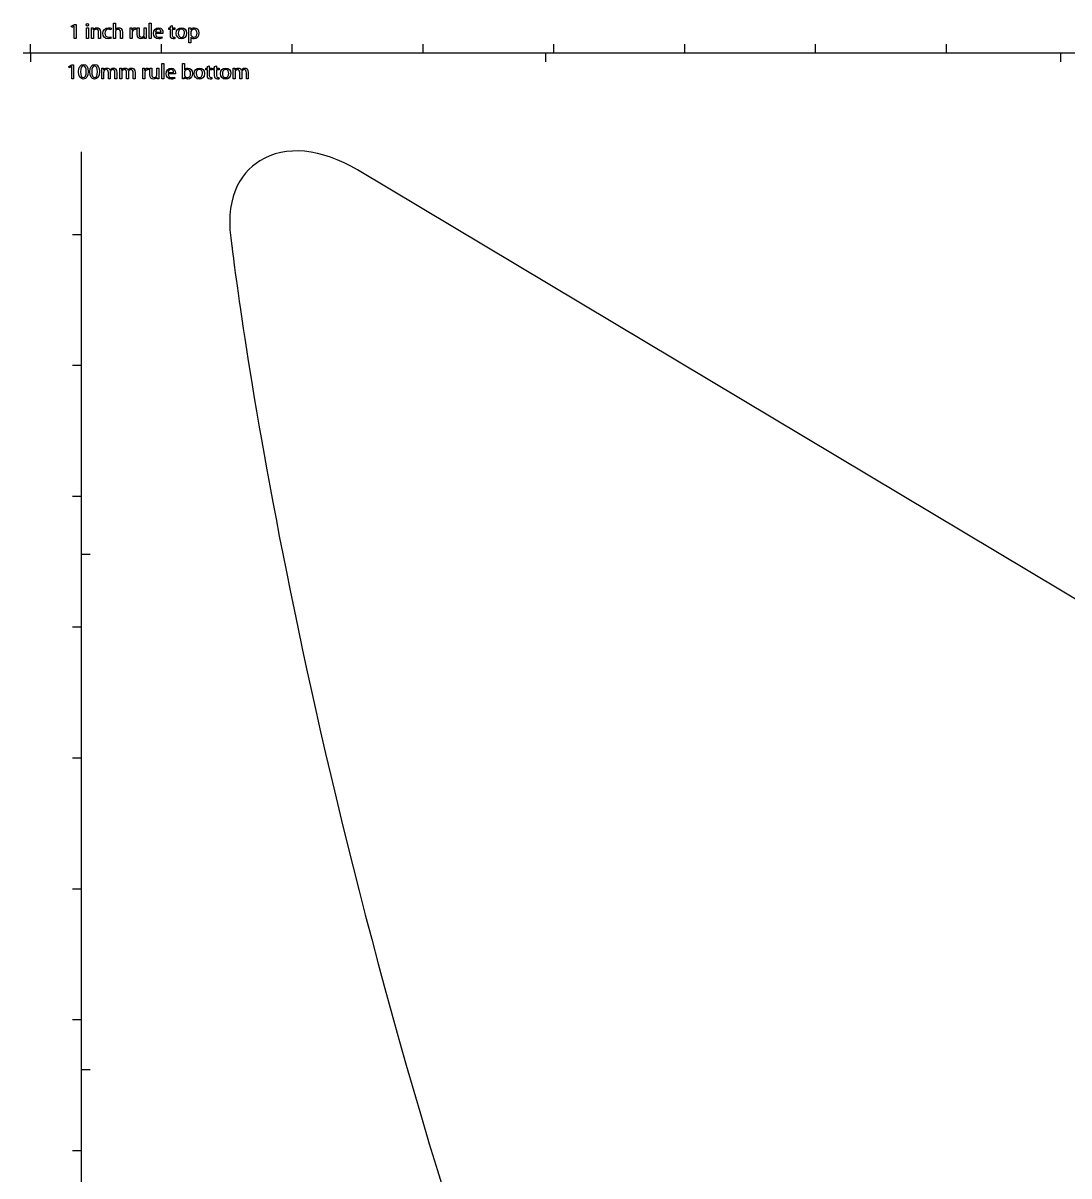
# Model space of a CAD drawing. Extents: x 14 to 1178, y 12 to 836.
# Drawn here: x 14.3 to 217.4, y 612.2 to 836 of the extents above; entities that cross this region are included whole.
import ezdxf

# ---------------------------------------------------------------- set-up
doc = ezdxf.new("R2010")
doc.units = 0
doc.layers.add('Gibson-Explorer-00-1958', color=7, linetype='CONTINUOUS')

msp = doc.modelspace()

# ---------------------------------------------------------------- linework, layer by layer
at = {"layer": 'Gibson-Explorer-00-1958', "color": 7}
for points in [[(24.271904, 835.377431), (24.263462, 835.377431), (23.78511, 835.119233), (23.713108, 835.402936), (24.314276, 835.724705), (24.631745, 835.724705), (24.631745, 832.972933), (24.271904, 832.972933), (24.271904, 835.377431)], [(26.650914, 832.972933), (26.650914, 835.021901), (27.0235, 835.021901), (27.0235, 832.972933), (26.650914, 832.972933)], [(38.842935, 835.978599), (39.215521, 835.978599), (39.215521, 832.972933), (38.842935, 832.972933), (38.842935, 835.978599)], [(41.292567, 828.153424), (41.665157, 828.153424), (41.665157, 825.147757), (41.292567, 825.147757), (41.292567, 828.153424)], [(23.800441, 827.552255), (23.791999, 827.552255), (23.31365, 827.294057), (23.241649, 827.577761), (23.842817, 827.89953), (24.160282, 827.89953), (24.160282, 825.147757), (23.800441, 825.147757), (23.800441, 827.552255)]]:
    msp.add_lwpolyline(points, close=True, dxfattribs=at)
for points in [[(26.832986, 835.398633), (26.828679, 835.398633), (26.828679, 835.398633)], [(27.624669, 835.021901), (27.954883, 835.021901), (27.976071, 834.687397), (27.984509, 834.687397)], [(31.459921, 834.958331), (31.375173, 834.674627)], [(31.887459, 835.978599), (32.260045, 835.978599), (32.260045, 834.700133), (32.268487, 834.700133)], [(32.260045, 834.209031), (32.260045, 832.972933), (31.887459, 832.972933), (31.887459, 835.978599), (31.887459, 835.978599)], [(35.121715, 835.021901), (35.447791, 835.021901), (35.464689, 834.619699), (35.477424, 834.619699)], [(36.150422, 835.055733), (36.150422, 834.708634)], [(36.497668, 833.823868), (36.497668, 835.021901), (36.870255, 835.021901), (36.870255, 833.891566)], [(37.852455, 833.768764), (37.852455, 835.021901), (38.224868, 835.021901), (38.224868, 833.531733), (38.224882, 833.531733)], [(42.936551, 833.620703), (42.936551, 834.738303), (42.618913, 834.738303), (42.618913, 835.022007), (42.936551, 835.022007), (42.936551, 835.398738), (43.300525, 835.513109), (43.300543, 835.513003)], [(43.300543, 835.513003), (43.300543, 835.021901), (43.834017, 835.021901), (43.834017, 834.738197), (43.300543, 834.738197), (43.300543, 833.633368)], [(46.535332, 835.021901), (46.86968, 835.021901), (46.890882, 834.670499), (46.899314, 834.670499)], [(28.014139, 834.209031), (28.014139, 832.972933), (27.641549, 832.972933), (27.641549, 834.467264), (27.641549, 834.467264)], [(29.38563, 834.196472), (29.38563, 832.972933), (29.013216, 832.972933), (29.013216, 834.154103)], [(31.387919, 833.324335), (31.451482, 833.044935), (31.451482, 833.044935)], [(33.631539, 834.192168), (33.631539, 832.972933), (33.259123, 832.972933), (33.259123, 834.149764)], [(35.507033, 834.065309), (35.507033, 832.973038), (35.134447, 832.973038), (35.138754, 834.382774), (35.138768, 834.382668)], [(38.241922, 832.972933), (37.911711, 832.972933), (37.890509, 833.307472), (37.882078, 833.307472)], [(41.480337, 833.929631), (40.045283, 833.933864), (40.045272, 833.933934)], [(40.049407, 834.200599), (41.133232, 834.200599), (41.133232, 834.200599)], [(41.311, 833.324335), (41.378698, 833.061833)], [(43.795949, 833.26087), (43.812812, 832.977342)], [(45.066309, 832.926436), (45.062181, 832.926436), (45.062174, 832.926436)], [(45.070634, 833.205836), (45.074761, 833.205836), (45.074768, 833.205836)], [(46.933247, 833.248029), (46.924816, 833.248029), (46.924816, 832.134733), (46.552226, 832.134733), (46.552226, 834.353034), (46.552195, 834.353034)], [(46.924788, 834.162534), (46.924788, 833.807005), (46.924784, 833.807005)], [(15.814537, 830.196536), (15.814537, 831.877558)], [(41.214536, 830.196536), (41.214536, 831.877558)], [(66.614536, 830.196536), (66.614536, 831.877558)], [(92.014535, 830.196536), (92.014535, 831.877558)], [(117.414534, 830.196536), (117.414534, 831.877558)], [(142.814534, 830.196536), (142.814534, 831.877558)], [(168.214533, 830.196536), (168.214533, 831.877558)], [(193.614533, 830.196536), (193.614533, 831.877558)], [(14.341933, 830.168632), (1161.689961, 830.168632)], [(45.301283, 828.153424), (45.67387, 828.153424), (45.67387, 826.870794), (45.682301, 826.870794)], [(45.301287, 825.676924), (45.301287, 828.153424), (45.301283, 828.153424)], [(29.608356, 827.196726), (29.934263, 827.196726), (29.951143, 826.866491), (29.963889, 826.866491)], [(29.989384, 826.383855), (29.989384, 825.147757), (29.625236, 825.147757), (29.625236, 826.642053), (29.625236, 826.642053)], [(31.271992, 826.417792), (31.271992, 825.147757), (30.908017, 825.147757), (30.908017, 826.375424)], [(31.187414, 826.832553), (31.195856, 826.832553)], [(32.554773, 826.354222), (32.554773, 825.147757), (32.190626, 825.147757), (32.190626, 826.307726)], [(33.139062, 827.196726), (33.464968, 827.196726), (33.481849, 826.866491), (33.494595, 826.866491)], [(33.52009, 826.383855), (33.52009, 825.147757), (33.155942, 825.147757), (33.155942, 826.642053), (33.155942, 826.642053)], [(34.802698, 826.417792), (34.802698, 825.147757), (34.438723, 825.147757), (34.438723, 826.375424)], [(34.71812, 826.832553), (34.726562, 826.832553)], [(36.085479, 826.354222), (36.085479, 825.147757), (35.721331, 825.147757), (35.721331, 826.307726)], [(37.571192, 827.196726), (37.897268, 827.196726), (37.914131, 826.794489), (37.926866, 826.794489)], [(37.956475, 826.240098), (37.956475, 825.147828), (37.583889, 825.147828), (37.588193, 826.557563), (37.588231, 826.557492)], [(38.599864, 827.230522), (38.599864, 826.883424)], [(38.947131, 825.998692), (38.947131, 827.196726), (39.319718, 827.196726), (39.319718, 826.066391)], [(40.301918, 825.943377), (40.301918, 827.196726), (40.674331, 827.196726), (40.674331, 825.706557), (40.674345, 825.706557)], [(43.9298, 826.104455), (42.494746, 826.108689), (42.494735, 826.108759)], [(42.49887, 826.375424), (43.582695, 826.375424), (43.582695, 826.375424)], [(45.673841, 826.337324), (45.673841, 825.969059), (45.67387, 825.969059)], [(50.123053, 825.795492), (50.123053, 826.913092), (49.805416, 826.913092), (49.805416, 827.196796), (50.123053, 827.196796), (50.123053, 827.573492), (50.487028, 827.687898), (50.487011, 827.687828)], [(50.487011, 827.687828), (50.487011, 827.196726), (51.020485, 827.196726), (51.020485, 826.913022), (50.487011, 826.913022), (50.487011, 825.808157)], [(51.524174, 825.795492), (51.524174, 826.913092), (51.206536, 826.913092), (51.206536, 827.196796), (51.524174, 827.196796), (51.524174, 827.573492), (51.888149, 827.687898), (51.888131, 827.687828)], [(51.888131, 827.687828), (51.888131, 827.196726), (52.421605, 827.196726), (52.421605, 826.913022), (51.888131, 826.913022), (51.888131, 825.808157)], [(55.123061, 827.196726), (55.448968, 827.196726), (55.46583, 826.866491), (55.478566, 826.866491)], [(55.504043, 826.383855), (55.504043, 825.147757), (55.139899, 825.147757), (55.139899, 826.642053), (55.139959, 826.642053)], [(56.786655, 826.417792), (56.786655, 825.147757), (56.422684, 825.147757), (56.422684, 826.375424)], [(56.702091, 826.832553), (56.710522, 826.832553)], [(58.069443, 826.354222), (58.069443, 825.147757), (57.705295, 825.147757), (57.705295, 826.307726)], [(26.044059, 825.101226), (26.039755, 825.101226), (26.039755, 825.101226)], [(26.052501, 825.389092), (26.056635, 825.389092), (26.056635, 825.389092)], [(28.215677, 825.101226), (28.21137, 825.101226), (28.21137, 825.101226)], [(28.224116, 825.389092), (28.228423, 825.389092), (28.228423, 825.389092)], [(40.691385, 825.147757), (40.361174, 825.147757), (40.339972, 825.482261), (40.331541, 825.482261)], [(43.760463, 825.499159), (43.828158, 825.236622)], [(45.635794, 825.486389), (45.627187, 825.486389), (45.606161, 825.147757), (45.284389, 825.147757)], [(48.552434, 825.101226), (48.548306, 825.101226), (48.548299, 825.101226)], [(48.556724, 825.380626), (48.560851, 825.380626), (48.560858, 825.380626)], [(50.982417, 825.435659), (50.999315, 825.152132)], [(52.383537, 825.435659), (52.400435, 825.152132)], [(53.65407, 825.101226), (53.649942, 825.101226), (53.649935, 825.101226)], [(53.658395, 825.380626), (53.662522, 825.380626), (53.662529, 825.380626)], [(25.671127, 31.422397), (25.671127, 811.014245)], [(25.643568, 794.894806), (23.962359, 794.894806)], [(25.643568, 769.494806), (23.962359, 769.494806)], [(25.643568, 744.094807), (23.962359, 744.094807)], [(25.643568, 718.694808), (23.962359, 718.694808)], [(25.643568, 693.294808), (23.962359, 693.294808)], [(25.643568, 667.894809), (23.962359, 667.894809)], [(25.643568, 642.49481), (23.962359, 642.49481)], [(25.643568, 617.09481), (23.962359, 617.09481)]]:
    msp.add_lwpolyline(points, dxfattribs=at)
at = {"layer": 'Gibson-Explorer-00-1958', "color": 1}
for points in [[(15.814537, 830.196536), (15.814537, 831.877558)], [(41.214536, 830.196536), (41.214536, 831.877558)], [(66.614536, 830.196536), (66.614536, 831.877558)], [(92.014535, 830.196536), (92.014535, 831.877558)], [(117.414534, 830.196536), (117.414534, 831.877558)], [(142.814534, 830.196536), (142.814534, 831.877558)], [(168.214533, 830.196536), (168.214533, 831.877558)], [(193.614533, 830.196536), (193.614533, 831.877558)], [(14.341933, 830.168632), (1161.689961, 830.168632)], [(15.779227, 830.191703), (15.779227, 828.458647)], [(115.779148, 830.191703), (115.779148, 828.458647)], [(215.779073, 830.191703), (215.779073, 828.458647)], [(25.671127, 31.422397), (25.671127, 811.014245)], [(352.233789, 644.343153), (79.302996, 807.458245)], [(25.643568, 794.894806), (23.962359, 794.894806)], [(25.643568, 769.494806), (23.962359, 769.494806)], [(25.643568, 744.094807), (23.962359, 744.094807)], [(25.64839, 732.859329), (27.381273, 732.859329)], [(25.643568, 718.694808), (23.962359, 718.694808)], [(25.643568, 693.294808), (23.962359, 693.294808)], [(25.643568, 667.894809), (23.962359, 667.894809)], [(25.643568, 642.49481), (23.962359, 642.49481)], [(25.64839, 632.859214), (27.381273, 632.859214)], [(25.643568, 617.09481), (23.962359, 617.09481)]]:
    msp.add_lwpolyline(points, dxfattribs=at)
at = {"layer": 'Gibson-Explorer-00-1958', "color": 7}
for points in [[(26.595965, 835.639968), (26.595965, 835.771201), (26.69329, 835.876964), (26.837121, 835.876964)], [(26.828679, 835.398633), (26.688982, 835.398633), (26.595965, 835.508699), (26.595965, 835.639968)], [(27.074314, 835.639968), (27.074314, 835.508699), (26.981125, 835.398633), (26.832986, 835.398633)], [(26.837121, 835.876964), (26.981125, 835.876964), (27.074314, 835.771201), (27.074314, 835.639968)], [(27.641549, 834.467264), (27.641549, 834.68327), (27.637245, 834.852568), (27.624669, 835.021901)], [(27.984509, 834.687397), (28.086141, 834.877897), (28.323162, 835.068433), (28.661814, 835.068433)], [(28.538998, 834.763703), (28.29767, 834.763703), (28.107156, 834.590066), (28.039458, 834.382668)], [(29.013216, 834.154103), (29.013216, 834.484303), (28.890397, 834.763703), (28.538998, 834.763703)], [(28.661814, 835.068433), (28.945345, 835.068433), (29.38563, 834.899099), (29.38563, 834.196472)], [(29.842794, 833.976303), (29.842794, 834.606929), (30.274637, 835.068433), (30.943503, 835.068433)], [(30.943503, 834.772134), (30.473593, 834.772134), (30.219515, 834.420733), (30.219515, 833.993201)], [(30.943503, 835.068433), (31.163644, 835.068433), (31.358292, 835.01347), (31.459921, 834.958331)], [(31.375173, 834.674627), (31.28629, 834.721334), (31.14659, 834.772134), (30.943503, 834.772134)], [(32.268487, 834.700133), (32.327743, 834.805895), (32.420933, 834.903403), (32.535138, 834.962634)], [(32.784905, 834.759399), (32.543576, 834.759399), (32.35737, 834.590066), (32.285368, 834.386795)], [(32.535138, 834.962634), (32.645208, 835.030333), (32.776466, 835.068433), (32.916163, 835.068433)], [(33.259123, 834.149764), (33.259123, 834.484303), (33.136306, 834.759399), (32.784905, 834.759399)], [(32.916163, 835.068433), (33.191428, 835.068433), (33.631539, 834.899099), (33.631539, 834.192168)], [(35.138768, 834.382668), (35.138768, 834.624003), (35.134461, 834.831401), (35.121715, 835.021901)], [(35.477424, 834.619699), (35.570441, 834.894972), (35.799024, 835.068433), (36.048794, 835.068433)], [(36.019164, 834.717101), (35.756821, 834.717101), (35.570441, 834.51817), (35.519627, 834.243074)], [(36.150422, 834.708634), (36.108219, 834.712868), (36.069982, 834.717101), (36.019164, 834.717101)], [(36.048794, 835.068433), (36.087035, 835.068433), (36.116661, 835.064199), (36.150422, 835.055733)], [(39.685432, 833.963568), (39.685432, 834.585938), (40.053714, 835.072736), (40.650575, 835.072736)], [(40.620949, 834.805895), (40.239921, 834.805895), (40.079033, 834.458797), (40.049407, 834.200599)], [(41.133232, 834.200599), (41.137536, 834.433468), (41.035911, 834.805895), (40.620949, 834.805895)], [(40.650575, 835.072736), (41.319442, 835.072736), (41.493072, 834.484303), (41.493072, 834.107219)], [(44.079977, 833.980466), (44.079977, 834.666195), (44.533007, 835.068433), (45.095935, 835.068433)], [(45.083207, 834.789033), (44.64723, 834.789033), (44.456716, 834.382668), (44.456716, 833.993201)], [(45.697125, 834.005936), (45.697125, 834.353034), (45.523491, 834.789033), (45.083207, 834.789033)], [(45.095935, 835.068433), (45.684358, 835.068433), (46.082266, 834.640866), (46.082266, 834.018531)], [(46.552195, 834.353034), (46.552195, 834.615572), (46.547891, 834.827097), (46.535332, 835.021901)], [(46.899314, 834.670499), (47.047452, 834.924393), (47.293088, 835.068433), (47.623302, 835.068433)], [(47.513225, 834.772134), (47.259147, 834.772134), (47.017819, 834.59437), (46.94599, 834.31497)], [(48.118528, 834.010099), (48.118528, 834.420733), (47.906826, 834.772134), (47.513225, 834.772134)], [(47.623302, 835.068433), (48.122839, 835.068433), (48.495256, 834.649333), (48.495256, 834.026962)], [(28.039458, 834.382668), (28.022578, 834.336172), (28.014139, 834.268297), (28.014139, 834.209031)], [(30.863059, 832.926436), (30.24501, 832.926436), (29.842794, 833.345536), (29.842794, 833.976303)], [(30.219515, 833.993201), (30.219515, 833.518997), (30.524407, 833.227003), (30.930754, 833.227003)], [(31.451482, 833.044935), (31.354158, 832.998262), (31.138152, 832.926436), (30.863059, 832.926436)], [(30.930754, 833.227003), (31.142456, 833.227003), (31.282156, 833.277662), (31.387919, 833.324335)], [(32.285368, 834.386795), (32.26418, 834.336172), (32.260045, 834.281033), (32.260045, 834.209031)], [(35.519627, 834.243074), (35.511196, 834.187934), (35.507033, 834.128703), (35.507033, 834.065309)], [(37.204773, 832.926436), (36.883, 832.926436), (36.497668, 833.108329), (36.497668, 833.823868)], [(36.870255, 833.891566), (36.870255, 833.502099), (36.993071, 833.23547), (37.327419, 833.23547)], [(37.882078, 833.307472), (37.788888, 833.142266), (37.568747, 832.926436), (37.204773, 832.926436)], [(37.327419, 833.23547), (37.577189, 833.23547), (37.75082, 833.408931), (37.818518, 833.578052)], [(37.818518, 833.578052), (37.83972, 833.629064), (37.852455, 833.696938), (37.852455, 833.768764)], [(38.224882, 833.531733), (38.224882, 833.320031), (38.229186, 833.133835), (38.241922, 832.972933)], [(40.692951, 832.930564), (40.06646, 832.930564), (39.685432, 833.349664), (39.685432, 833.963568)], [(40.045272, 833.933934), (40.053703, 833.430097), (40.371179, 833.222699), (40.743765, 833.222699)], [(41.378698, 833.061833), (41.24744, 833.002566), (41.018858, 832.930564), (40.692951, 832.930564)], [(40.743765, 833.222699), (41.010416, 833.222699), (41.175607, 833.269231), (41.311, 833.324335)], [(41.493072, 834.107219), (41.493072, 834.031266), (41.488768, 833.971999), (41.480337, 833.929631)], [(43.080385, 833.083105), (42.978753, 833.197476), (42.936551, 833.379403), (42.936551, 833.620703)], [(43.482598, 832.926542), (43.308967, 832.926542), (43.169267, 832.985774), (43.080385, 833.083105)], [(43.300543, 833.633368), (43.300543, 833.379297), (43.372545, 833.23547), (43.57994, 833.23547)], [(43.812812, 832.977342), (43.74081, 832.951942), (43.626605, 832.926542), (43.482598, 832.926542)], [(43.57994, 833.23547), (43.681571, 833.23547), (43.740827, 833.243936), (43.795949, 833.26087)], [(45.062174, 832.926436), (44.51182, 832.926436), (44.079977, 833.332766), (44.079977, 833.980466)], [(44.456716, 833.993201), (44.456716, 833.544468), (44.710793, 833.205836), (45.070634, 833.205836)], [(46.082266, 834.018531), (46.082266, 833.256636), (45.5531, 832.926436), (45.066309, 832.926436)], [(45.074768, 833.205836), (45.430474, 833.205836), (45.697125, 833.540164), (45.697125, 834.005936)], [(46.924784, 833.807005), (46.924784, 833.75617), (46.928912, 833.701066), (46.941682, 833.654535)], [(46.94599, 834.31497), (46.937382, 834.26417), (46.924788, 834.209031), (46.924788, 834.162534)], [(47.564046, 832.926436), (47.288784, 832.926436), (47.056067, 833.044935), (46.933247, 833.248029)], [(46.941682, 833.654535), (47.005242, 833.396336), (47.233825, 833.218395), (47.496341, 833.218395)], [(47.496341, 833.218395), (47.889945, 833.218395), (48.118528, 833.540164), (48.118528, 834.010099)], [(48.495256, 834.026962), (48.495256, 833.290397), (48.042398, 832.926436), (47.564046, 832.926436)], [(25.125425, 826.515089), (25.125425, 827.442189), (25.527469, 827.946026), (26.086434, 827.946026)], [(26.039755, 825.101226), (25.502146, 825.101226), (25.133867, 825.604922), (25.125425, 826.515089)], [(25.497839, 826.536291), (25.4894, 825.820928), (25.709541, 825.389092), (26.052501, 825.389092)], [(26.056635, 827.658194), (25.717983, 827.658194), (25.497839, 827.226359), (25.497839, 826.536291)], [(26.996456, 826.553189), (26.996456, 825.617657), (26.645231, 825.101226), (26.044059, 825.101226)], [(26.615601, 826.536291), (26.615601, 827.213589), (26.446275, 827.658194), (26.056635, 827.658194)], [(26.056635, 825.389092), (26.433529, 825.389092), (26.615601, 825.833487), (26.615601, 826.536291)], [(26.086434, 827.946026), (26.662111, 827.946026), (26.996456, 827.429594), (26.996456, 826.553189)], [(27.297041, 826.515089), (27.297041, 827.442189), (27.699084, 827.946026), (28.25805, 827.946026)], [(28.21137, 825.101226), (27.673761, 825.101226), (27.305483, 825.604922), (27.297041, 826.515089)], [(27.669458, 826.536291), (27.661016, 825.820928), (27.881156, 825.389092), (28.224116, 825.389092)], [(28.228423, 827.658194), (27.889598, 827.658194), (27.669458, 827.226359), (27.669458, 826.536291)], [(29.168072, 826.553189), (29.168072, 825.617657), (28.816846, 825.101226), (28.215677, 825.101226)], [(28.787216, 826.536291), (28.787216, 827.213589), (28.617717, 827.658194), (28.228423, 827.658194)], [(28.228423, 825.389092), (28.605144, 825.389092), (28.787216, 825.833487), (28.787216, 826.536291)], [(28.25805, 827.946026), (28.833727, 827.946026), (29.168072, 827.429594), (29.168072, 826.553189)], [(29.625236, 826.642053), (29.625236, 826.858059), (29.616798, 827.027392), (29.608356, 827.196726)], [(29.963889, 826.866491), (30.078266, 827.061153), (30.268781, 827.243222), (30.611568, 827.243222)], [(30.01901, 826.565924), (29.997823, 826.510961), (29.989384, 826.447426), (29.989384, 826.383855)], [(30.48031, 826.938492), (30.251727, 826.938492), (30.078266, 826.75212), (30.01901, 826.565924)], [(30.908017, 826.375424), (30.908017, 826.705624), (30.764014, 826.938492), (30.48031, 826.938492)], [(30.611568, 827.243222), (30.88683, 827.243222), (31.098532, 827.073889), (31.187414, 826.832553)], [(31.195856, 826.832553), (31.259247, 826.951087), (31.343994, 827.035824), (31.428573, 827.099394)], [(31.301619, 826.603989), (31.284738, 826.549026), (31.271992, 826.481187), (31.271992, 826.417792)], [(31.74621, 826.938492), (31.530201, 826.938492), (31.369317, 826.781753), (31.301619, 826.603989)], [(31.428573, 827.099394), (31.551389, 827.192422), (31.682647, 827.243222), (31.877468, 827.243222)], [(32.190626, 826.307726), (32.190626, 826.705624), (32.042487, 826.938492), (31.74621, 826.938492)], [(31.877468, 827.243222), (32.152557, 827.243222), (32.554773, 827.065457), (32.554773, 826.354222)], [(33.155942, 826.642053), (33.155942, 826.858059), (33.147504, 827.027392), (33.139062, 827.196726)], [(33.494595, 826.866491), (33.608972, 827.061153), (33.799486, 827.243222), (34.142273, 827.243222)], [(33.549716, 826.565924), (33.528528, 826.510961), (33.52009, 826.447426), (33.52009, 826.383855)], [(34.011015, 826.938492), (33.782433, 826.938492), (33.608972, 826.75212), (33.549716, 826.565924)], [(34.438723, 826.375424), (34.438723, 826.705624), (34.294719, 826.938492), (34.011015, 826.938492)], [(34.142273, 827.243222), (34.417535, 827.243222), (34.629237, 827.073889), (34.71812, 826.832553)], [(34.726562, 826.832553), (34.789952, 826.951087), (34.8747, 827.035824), (34.959451, 827.099394)], [(34.832324, 826.603989), (34.815444, 826.549026), (34.802698, 826.481187), (34.802698, 826.417792)], [(35.276916, 826.938492), (35.060907, 826.938492), (34.900022, 826.781753), (34.832324, 826.603989)], [(34.959451, 827.099394), (35.082095, 827.192422), (35.213353, 827.243222), (35.408174, 827.243222)], [(35.721331, 826.307726), (35.721331, 826.705624), (35.573193, 826.938492), (35.276916, 826.938492)], [(35.408174, 827.243222), (35.683263, 827.243222), (36.085479, 827.065457), (36.085479, 826.354222)], [(37.588231, 826.557492), (37.588231, 826.798792), (37.583928, 827.006191), (37.571192, 827.196726)], [(37.926866, 826.794489), (38.019883, 827.069761), (38.248466, 827.243222), (38.498236, 827.243222)], [(37.969069, 826.417863), (37.960638, 826.362724), (37.956475, 826.303457), (37.956475, 826.240098)], [(38.468606, 826.891891), (38.206263, 826.891891), (38.019883, 826.692959), (37.969069, 826.417863)], [(38.599864, 826.883424), (38.557661, 826.887657), (38.51942, 826.891891), (38.468606, 826.891891)], [(38.498236, 827.243222), (38.536473, 827.243222), (38.566103, 827.238989), (38.599864, 827.230522)], [(39.654236, 825.101226), (39.332463, 825.101226), (38.947131, 825.283153), (38.947131, 825.998692)], [(39.319718, 826.066391), (39.319718, 825.676924), (39.442534, 825.410259), (39.776882, 825.410259)], [(39.776882, 825.410259), (40.026652, 825.410259), (40.200283, 825.58372), (40.267981, 825.753053)], [(40.267981, 825.753053), (40.289183, 825.803853), (40.301918, 825.871728), (40.301918, 825.943377)], [(42.134895, 826.138392), (42.134895, 826.760551), (42.503177, 827.247526), (43.100038, 827.247526)], [(43.142414, 825.105389), (42.515923, 825.105389), (42.134895, 825.524453), (42.134895, 826.138392)], [(42.494735, 826.108759), (42.503167, 825.604922), (42.820642, 825.397524), (43.193228, 825.397524)], [(43.070412, 826.98072), (42.689384, 826.98072), (42.528496, 826.633622), (42.49887, 826.375424)], [(43.582695, 826.375424), (43.586999, 826.608292), (43.485374, 826.98072), (43.070412, 826.98072)], [(43.100038, 827.247526), (43.768905, 827.247526), (43.942535, 826.659092), (43.942535, 826.28222)], [(43.942535, 826.28222), (43.942535, 826.206091), (43.938231, 826.146824), (43.9298, 826.104455)], [(45.695043, 826.493922), (45.682308, 826.447426), (45.673841, 826.396591), (45.673841, 826.337324)], [(45.67387, 825.969059), (45.67387, 825.922387), (45.677997, 825.875855), (45.686429, 825.833487)], [(45.682301, 826.870794), (45.813559, 827.099394), (46.050583, 827.243222), (46.380794, 827.243222)], [(45.686429, 825.833487), (45.75843, 825.575289), (45.978574, 825.397524), (46.245398, 825.397524)], [(46.257971, 826.951087), (46.004066, 826.951087), (45.766872, 826.773322), (45.695043, 826.493922)], [(46.245398, 825.397524), (46.638999, 825.397524), (46.867581, 825.714989), (46.867581, 826.184889)], [(46.867581, 826.184889), (46.867581, 826.599861), (46.655879, 826.951087), (46.257971, 826.951087)], [(47.244309, 826.201787), (47.244309, 825.465222), (46.778703, 825.101226), (46.321541, 825.101226)], [(46.380794, 827.243222), (46.888776, 827.243222), (47.244309, 826.819994), (47.244309, 826.201787)], [(47.566103, 826.155255), (47.566103, 826.84102), (48.019133, 827.243222), (48.58206, 827.243222)], [(48.548299, 825.101226), (47.997945, 825.101226), (47.566103, 825.507591), (47.566103, 826.155255)], [(48.5693, 826.963822), (48.133323, 826.963822), (47.942809, 826.557492), (47.942809, 826.168026)], [(47.942809, 826.168026), (47.942809, 825.719292), (48.196883, 825.380626), (48.556724, 825.380626)], [(49.568392, 826.193144), (49.568392, 825.431461), (49.039225, 825.101226), (48.552434, 825.101226)], [(48.560858, 825.380626), (48.916564, 825.380626), (49.183215, 825.714989), (49.183215, 826.180761)], [(49.183215, 826.180761), (49.183215, 826.527859), (49.009581, 826.963822), (48.5693, 826.963822)], [(48.58206, 827.243222), (49.170483, 827.243222), (49.568392, 826.815691), (49.568392, 826.193144)], [(50.266888, 825.257894), (50.165256, 825.372265), (50.123053, 825.554157), (50.123053, 825.795492)], [(50.487011, 825.808157), (50.487011, 825.554087), (50.559013, 825.410259), (50.766411, 825.410259)], [(51.668008, 825.257894), (51.566377, 825.372265), (51.524174, 825.554157), (51.524174, 825.795492)], [(51.888131, 825.808157), (51.888131, 825.554087), (51.960133, 825.410259), (52.167528, 825.410259)], [(52.667738, 826.155255), (52.667738, 826.84102), (53.120768, 827.243222), (53.683699, 827.243222)], [(53.649935, 825.101226), (53.099581, 825.101226), (52.667738, 825.507591), (52.667738, 826.155255)], [(53.670968, 826.963822), (53.234991, 826.963822), (53.044477, 826.557492), (53.044477, 826.168026)], [(53.044477, 826.168026), (53.044477, 825.719292), (53.298554, 825.380626), (53.658395, 825.380626)], [(54.670027, 826.193144), (54.670027, 825.431461), (54.140861, 825.101226), (53.65407, 825.101226)], [(53.662529, 825.380626), (54.018235, 825.380626), (54.284886, 825.714989), (54.284886, 826.180761)], [(54.284886, 826.180761), (54.284886, 826.527859), (54.111252, 826.963822), (53.670968, 826.963822)], [(53.683699, 827.243222), (54.272122, 827.243222), (54.670027, 826.815691), (54.670027, 826.193144)], [(55.139959, 826.642053), (55.139959, 826.858059), (55.131528, 827.027392), (55.123061, 827.196726)], [(55.478566, 826.866491), (55.592943, 827.061153), (55.783454, 827.243222), (56.126241, 827.243222)], [(55.533677, 826.565924), (55.512475, 826.510961), (55.504043, 826.447426), (55.504043, 826.383855)], [(55.994972, 826.938492), (55.766394, 826.938492), (55.592933, 826.75212), (55.533677, 826.565924)], [(56.422684, 826.375424), (56.422684, 826.705624), (56.278676, 826.938492), (55.994972, 826.938492)], [(56.126241, 827.243222), (56.401506, 827.243222), (56.613208, 827.073889), (56.702091, 826.832553)], [(56.710522, 826.832553), (56.773913, 826.951087), (56.858664, 827.035824), (56.943239, 827.099394)], [(56.816288, 826.603989), (56.79939, 826.549026), (56.786655, 826.481187), (56.786655, 826.417792)], [(57.260877, 826.938492), (57.044871, 826.938492), (56.883983, 826.781753), (56.816288, 826.603989)], [(56.943239, 827.099394), (57.066059, 827.192422), (57.197317, 827.243222), (57.392135, 827.243222)], [(57.705295, 826.307726), (57.705295, 826.705624), (57.557157, 826.938492), (57.260877, 826.938492)], [(57.392135, 827.243222), (57.667227, 827.243222), (58.069443, 827.065457), (58.069443, 826.354222)], [(40.331541, 825.482261), (40.238351, 825.317091), (40.018211, 825.101226), (39.654236, 825.101226)], [(40.674345, 825.706557), (40.674345, 825.494855), (40.678649, 825.308624), (40.691385, 825.147757)], [(43.828158, 825.236622), (43.696899, 825.177391), (43.468321, 825.105389), (43.142414, 825.105389)], [(43.193228, 825.397524), (43.459879, 825.397524), (43.62507, 825.44402), (43.760463, 825.499159)], [(45.284389, 825.147757), (45.296983, 825.287457), (45.301287, 825.494855), (45.301287, 825.676924)], [(46.321541, 825.101226), (46.025261, 825.101226), (45.792375, 825.215455), (45.635794, 825.486389)], [(50.669104, 825.101296), (50.49547, 825.101296), (50.35577, 825.160563), (50.266888, 825.257894)], [(50.999315, 825.152132), (50.927313, 825.126732), (50.813108, 825.101296), (50.669104, 825.101296)], [(50.766411, 825.410259), (50.868039, 825.410259), (50.927295, 825.418726), (50.982417, 825.435659)], [(52.070224, 825.101296), (51.896591, 825.101296), (51.756891, 825.160563), (51.668008, 825.257894)], [(52.400435, 825.152132), (52.328433, 825.126732), (52.214228, 825.101296), (52.070224, 825.101296)], [(52.167528, 825.410259), (52.269159, 825.410259), (52.328415, 825.418726), (52.383537, 825.435659)]]:
    msp.add_open_spline(points, degree=3, dxfattribs=at)
at = {"layer": 'Gibson-Explorer-00-1958', "color": 1}
for points in [[(79.302996, 807.458245), (72.252263, 811.639226), (65.249416, 812.343053), (60.315008, 809.241784)], [(60.315008, 809.241784), (56.283213, 806.707922), (53.312507, 801.669444), (54.900007, 792.673611)], [(54.900007, 792.673611), (54.900007, 792.673611), (65.113682, 702.064334), (103.211959, 586.712213)]]:
    msp.add_open_spline(points, degree=3, dxfattribs=at)

doc.saveas('drawing.dxf')
